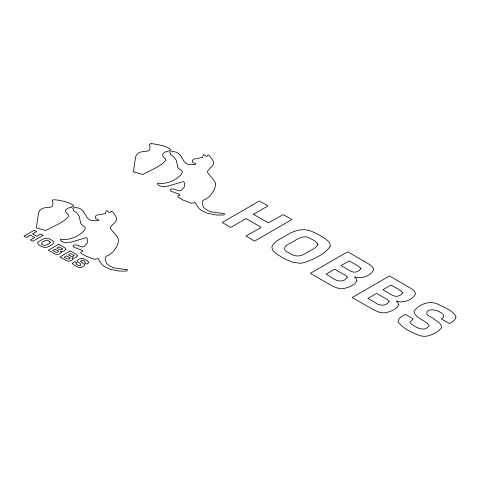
<?xml version="1.0" encoding="UTF-8"?>
<svg xmlns="http://www.w3.org/2000/svg" width="480" height="480" viewBox="0 0 480 480"><rect width="100%" height="100%" fill="white"/><g stroke="black" fill="none" stroke-linecap="round" stroke-linejoin="round"><path stroke-width="0.72" d="M182.178 189.492L184.428 186.744A47.538 27.444 0 0 0 184.194 182.256L183.738 181.704L183.012 181.704L168.558 185.952L163.05 186.738A4.194 2.424 0 0 1 161.862 186.66L159.12 185.466A17.958 10.368 0 0 1 158.148 184.86L157.404 183.546A1.488 0.858 0 0 1 157.782 183.15C165.894 184.482 174.792 180.966 180.618 175.152A29.022 16.752 0 0 0 181.746 173.46L182.364 172.11L182.244 171.27L178.83 168.666L177.696 167.256L176.418 160.59L173.724 156.642L170.694 154.8L169.914 152.592A2.712 1.566 0 0 1 170.37 151.998L172.206 151.47L176.226 152.112A12.138 7.008 0 0 1 177.936 153.132C182.844 156.06 183.102 164.472 189.588 164.49C192.558 164.94 199.692 164.688 193.26 162.798A3.15 1.818 0 0 1 192.768 162.396L192.288 160.68L193.362 159.234A1.572 0.906 0 0 1 193.896 158.988L195.912 158.814A4.032 2.328 0 0 0 196.704 158.73L199.728 157.944A23.226 13.41 0 0 1 200.358 157.83L202.752 157.422L202.884 155.904L203.886 154.404L206.28 156.438L207.108 156.228L207.732 155.154L208.992 155.184L212.868 160.338L213.714 162.648L213.222 164.88L207.504 171.054A5.724 3.306 0 0 0 207.51 172.23C209.946 176.16 213.966 179.142 215.682 183.534C215.49 189.558 211.248 195.588 206.256 198.9A15.756 9.096 0 0 1 203.952 199.962L203.232 200.322A7.68 4.434 0 0 0 202.32 201.66L202.296 203.94L203.592 207.186A14.34 8.28 0 0 0 205.386 208.986L209.34 211.212A12.216 7.05 0 0 0 211.452 211.884L212.1 212.004A80.7 46.59 0 0 0 222.642 213.33C225.282 212.772 225.09 215.802 222.234 214.968A25.374 14.652 0 0 1 215.346 214.854L207.294 213.21L201.948 210.726A24.972 14.418 0 0 1 198.93 208.314L196.104 204.366A9.63 5.562 0 0 1 195.918 203.004L194.928 202.626L191.58 203.28L182.46 199.83L177.78 196.968L178.08 195.858L179.832 195.18L179.76 194.442L172.476 191.766A8.916 5.148 0 0 1 171.336 191.316C166.914 188.394 174.618 188.364 176.316 189.984A5.802 3.348 0 0 1 177.012 190.242L180.168 190.89L181.938 189.9M39.942 210.36L40.998 209.31A6.882 3.972 0 0 1 42.486 208.482L42.78 208.368A9.81 5.664 0 0 1 45.672 207.696L50.52 207.168A4.194 2.418 0 0 0 51.708 206.706A3.624 2.088 0 0 0 52.362 206.214L52.992 204.162A20.904 12.072 0 0 0 52.842 202.62L52.41 200.592L52.716 200.052A1.446 0.834 0 0 1 53.208 199.842L54.828 199.782A34.818 20.1 0 0 1 72.39 204.534L73.74 205.824A1.794 1.038 0 0 1 73.62 206.196L72.642 206.724A19.218 11.094 0 0 1 71.472 207.114M71.472 207.114C69.186 207.702 63.468 209.226 66.072 212.466A9.246 5.334 0 0 0 66.336 212.778L68.172 214.662A5.112 2.952 0 0 1 68.472 215.34A7.272 4.2 0 0 1 68.298 216.906C62.304 223.29 53.286 226.164 45.81 230.532L36.324 227.838L38.43 213.672A24.834 14.34 0 0 1 39.042 211.866A19.488 11.25 0 0 1 39.924 210.36M151.896 143.742L150.276 143.796A1.446 0.834 0 0 0 149.784 144.012L149.478 144.552L149.886 146.418A22.83 13.182 0 0 1 150.078 147.966L149.43 150.174A3.624 2.088 0 0 1 148.776 150.66A4.158 2.4 0 0 1 147.798 151.068L142.446 151.686A9.696 5.598 0 0 0 139.842 152.316L139.554 152.442A6.834 3.948 0 0 0 138.282 153.114L136.866 154.518A20.088 11.598 0 0 0 136.128 155.826A24.834 14.34 0 0 0 135.504 157.626L133.392 171.798L142.878 174.492C150.312 170.076 159.396 167.274 165.366 160.866A7.272 4.2 0 0 0 165.54 159.294A4.986 2.88 0 0 0 165.306 158.73C159.852 155.166 163.644 151.734 168.54 151.074A19.218 11.094 0 0 0 169.71 150.684L170.688 150.15A1.794 1.038 0 0 0 170.808 149.784L169.446 148.506A34.818 20.1 0 0 0 151.902 143.736M125.574 269.358C128.214 268.83 128.022 271.836 125.166 271.008A25.374 14.652 0 0 1 118.284 270.894L110.226 269.256L104.88 266.766A24.972 14.418 0 0 1 101.862 264.36L98.976 260.22A9.528 5.502 0 0 1 98.856 259.044L97.86 258.666L94.512 259.32L85.392 255.87L80.712 253.008L81.012 251.898L82.77 251.22L82.692 250.482L75.408 247.806A8.916 5.148 0 0 1 74.268 247.362C69.846 244.434 77.55 244.404 79.248 246.03A5.802 3.348 0 0 1 79.944 246.288C83.358 248.436 85.716 245.298 87.36 242.79A47.538 27.444 0 0 0 87.132 238.296L86.67 237.744L85.944 237.75L71.49 241.998L65.982 242.778A4.194 2.424 0 0 1 64.794 242.7L61.866 241.398A17.328 10.002 0 0 1 61.08 240.9L60.336 239.592A1.488 0.858 0 0 1 60.714 239.19C68.724 240.552 77.364 237.042 83.28 231.528A28.644 16.542 0 0 0 84.678 229.5L85.296 228.156L85.176 227.316L81.762 224.706L80.634 223.296L79.35 216.63L76.656 212.682L73.626 210.84L72.846 208.632A2.712 1.566 0 0 1 73.302 208.038L75.138 207.51L79.158 208.152A12.138 7.008 0 0 1 80.868 209.178C85.764 212.124 86.04 220.5 92.52 220.53C95.496 220.986 102.624 220.734 96.192 218.838A3.15 1.818 0 0 1 95.7 218.436L95.22 216.72L96.294 215.28A1.572 0.906 0 0 1 96.828 215.028L98.844 214.854A4.032 2.328 0 0 0 99.636 214.77L105.558 213.57L105.816 211.944L106.818 210.45L109.02 212.418L109.674 212.448A1.038 0.6 0 0 0 110.142 212.178C112.314 209.052 114.78 215.112 116.028 216.822C118.608 221.508 112.428 223.914 110.436 227.094A5.724 3.306 0 0 0 110.442 228.27C112.878 232.2 116.898 235.182 118.614 239.574C118.428 245.598 114.18 251.634 109.188 254.94A15.756 9.096 0 0 1 106.884 256.008L106.164 256.362A7.68 4.434 0 0 0 105.258 257.7L105.228 259.986L106.524 263.226A14.34 8.28 0 0 0 108.318 265.026L112.272 267.252A12.216 7.05 0 0 0 114.384 267.924L115.032 268.044A80.7 46.59 0 0 0 125.574 269.37M58.59 251.274C57.294 253.686 54.216 251.472 52.734 250.494L55.116 249.12L58.59 251.274M70.17 257.958C68.874 260.37 65.796 258.156 64.314 257.178L66.696 255.804L70.17 257.958M347.214 277.056C344.718 282.51 337.122 281.778 333.054 278.268L326.064 274.23L334.674 269.256L345.588 275.346L347.214 277.056M389.07 301.218C386.574 306.672 378.972 305.94 374.91 302.43L367.914 298.392L376.53 293.418L387.438 299.508L389.07 301.218M456 316.824C455.778 320.322 452.052 322.05 449.364 323.556L441.216 318.852C450.738 314.478 429.9 305.76 426.948 312.018C425.322 315.768 432.324 316.89 434.148 319.224C436.86 321.306 440.958 322.962 441.528 326.742A8.106 4.68 0 0 1 441.162 328.236C437.628 332.418 432.156 334.878 426.906 336.132A8.718 5.034 0 0 1 424.488 336.3L423.12 336.234A11.388 6.576 0 0 1 421.08 335.958C412.794 333.204 403.872 329.106 398.298 322.26A8.508 4.908 0 0 1 398.154 320.97C398.922 317.574 402.588 315.666 405.516 314.472L413.226 318.924L410.118 321.822A3.6 2.082 0 0 0 410.352 323.094C415.362 327.222 424.224 332.76 429.18 325.71C425.742 320.142 416.934 318.99 414.084 312.648A8.586 4.956 0 0 1 414.144 311.106C418.866 304.356 428.808 300.6 436.74 303.69C443.388 307.176 452.442 309.81 456 316.824M356.946 280.458C354.828 285.45 348.414 287.544 343.434 288.618A8.496 4.908 0 0 1 341.01 288.684L337.266 288.024L332.52 286.092L310.326 273.354L347.694 251.79L369.486 264.462L372.462 266.892L373.518 268.854A8.61 4.968 0 0 1 373.5 270.09C369.948 276.42 361.194 279.18 354.414 276.882L356.346 278.778L356.946 280.458M398.796 304.62C396.684 309.612 390.27 311.712 385.284 312.786A8.496 4.908 0 0 1 382.86 312.846L379.116 312.186L374.37 310.254L352.176 297.522L389.544 275.952L411.342 288.624L414.318 291.06L415.368 293.022A8.61 4.968 0 0 1 415.35 294.252C411.798 300.582 403.05 303.342 396.264 301.044L398.196 302.94L398.796 304.62M50.508 242.22L49.032 243.588L45.012 245.478A1.266 0.732 0 0 1 44.436 245.46C37.914 243.972 43.698 240.744 46.932 240.132A1.524 0.882 0 0 1 47.49 240.222L50.508 242.22M318.006 244.332C315.762 249.18 309.336 250.524 305.196 253.554C300.282 257.082 293.832 256.632 289.164 252.918C282.516 250.602 283.524 245.976 289.494 243.678C294.534 241.164 299.214 236.88 305.082 236.784A5.502 3.174 0 0 1 307.098 237.102C310.902 238.914 315.96 240.51 318.006 244.332M62.394 248.916L61.98 249.408A5.808 3.354 0 0 1 61.56 249.654L60.024 249.858L56.874 248.106L59.232 246.852L62.394 248.916M73.974 255.606L73.56 256.092A5.808 3.354 0 0 1 73.14 256.338L71.604 256.542L68.454 254.79L70.812 253.542L73.974 255.606M360.966 268.536L359.466 270.312A21 12.126 0 0 1 357.954 271.188C354.762 273.348 351.066 271.632 348.228 269.76L341.016 265.596L348.876 261.06L349.548 261.078L358.914 266.496L360.966 268.536M402.822 292.698L401.322 294.474A21 12.126 0 0 1 399.81 295.356C396.618 297.51 392.916 295.8 390.084 293.922L382.872 289.758L390.732 285.222L391.404 285.24L400.764 290.658L402.822 292.698M72.702 263.31L72.678 263.424A2.352 1.356 0 0 0 72.72 263.784L73.98 265.056A25.116 14.502 0 0 0 75.204 265.818L79.026 267.57A3.15 1.818 0 0 0 79.59 267.648L79.968 267.666A2.412 1.392 0 0 0 80.634 267.618L82.806 266.796L84.582 265.434A2.244 1.296 0 0 0 84.684 265.026L84.576 264.618A3.312 1.914 0 0 0 84.354 264.27L80.532 261.42A0.972 0.558 0 0 1 80.562 261.048L81.948 260.292L83.544 260.682L85.38 261.948L84.594 262.842L86.85 264.138L88.5 262.89A3.048 1.758 0 0 0 88.68 262.434A2.448 1.416 0 0 0 88.608 261.966L87.06 260.586A25.182 14.538 0 0 0 86.52 260.25L82.812 258.48A3.738 2.16 0 0 0 82.116 258.348L79.38 258.894L77.106 260.694A2.376 1.374 0 0 0 77.088 261.12L77.238 261.474A3.774 2.178 0 0 0 77.478 261.78C83.532 264.51 80.526 267.63 76.056 264.012A0.996 0.576 0 0 1 75.99 263.658L76.854 262.86L74.718 261.63L73.026 262.716A3 1.734 0 0 0 72.804 263.04L72.702 263.31M65.862 249.348L64.566 250.656A10.374 5.988 0 0 1 64.134 250.902L62.814 251.406A1.95 1.122 0 0 1 62.238 251.466L61.662 251.43A2.472 1.428 0 0 1 61.116 251.328L60.576 251.226L61.272 252.102A1.86 1.074 0 0 1 61.23 252.444L60.114 253.476A11.754 6.786 0 0 1 59.628 253.758L57.54 254.478A2.352 1.356 0 0 1 56.868 254.49L54.522 253.776L48.378 250.254L58.716 244.284L64.206 247.452A13.812 7.974 0 0 1 64.752 247.788L65.832 248.892A2.394 1.38 0 0 1 65.862 249.348M77.442 256.032L76.146 257.346A10.374 5.988 0 0 1 75.714 257.586L73.242 258.12A2.472 1.428 0 0 1 72.696 258.012L72.156 257.91L72.852 258.786A1.86 1.074 0 0 1 72.81 259.134L71.694 260.16A11.754 6.786 0 0 1 71.208 260.442L69.12 261.162A2.352 1.356 0 0 1 68.448 261.18L66.102 260.46A12.756 7.362 0 0 1 65.622 260.208L59.958 256.938L70.296 250.968L75.786 254.136A14.712 8.49 0 0 1 76.188 254.382L77.412 255.582A2.394 1.38 0 0 1 77.442 256.032M330.024 246.774C323.736 255.018 311.928 260.478 302.01 263.088A12.726 7.35 0 0 1 299.904 263.226L292.626 262.248L285.498 259.242A98.586 56.916 0 0 1 282.672 257.706L276.348 253.776L273.186 250.836A15.33 8.85 0 0 1 272.496 249.69L271.944 247.458A12.492 7.212 0 0 1 272.154 246.114C275.142 240.348 282.042 238.29 287.178 234.894C293.592 230.988 301.296 228.318 308.79 230.484A18.612 10.746 0 0 1 311.526 231.306L316.68 233.67A100.41 57.972 0 0 1 319.53 235.218L325.206 238.662L328.236 241.128A17.01 9.822 0 0 1 329.19 242.322L330.198 244.77A13.026 7.518 0 0 1 330.024 246.774M37.926 242.472L37.866 242.592A3.492 2.016 0 0 0 37.77 243.21L37.914 243.702A4.266 2.466 0 0 0 38.19 244.128L39.12 244.938A21.258 12.27 0 0 0 40.278 245.658L40.728 245.922A23.934 13.818 0 0 0 42.126 246.66L42.954 247.008A5.97 3.444 0 0 0 43.482 247.182L44.502 247.392A3.732 2.154 0 0 0 46.08 247.416L46.488 247.35A4.32 2.496 0 0 0 47.31 247.14L52.056 244.632L53.736 243.12A3.684 2.13 0 0 0 53.826 242.118L53.598 241.662A4.764 2.748 0 0 0 53.226 241.224L52.218 240.468A22.074 12.744 0 0 0 51.774 240.192L50.928 239.7A24.174 13.956 0 0 0 49.518 238.956L48.714 238.62A4.788 2.766 0 0 0 46.59 238.188L46.206 238.182A3.408 1.968 0 0 0 45.612 238.218L45.39 238.248A3.594 2.076 0 0 0 44.778 238.368L42.96 239.094A24.744 14.286 0 0 0 42.426 239.37L39.048 241.35A8.64 4.986 0 0 0 38.694 241.614L37.926 242.472M32.808 233.832L36.756 236.292L40.758 234.066L43.278 235.368L32.832 241.278L30.582 239.946L34.674 237.45L30.6 235.104L26.484 237.48L24 236.178L34.236 230.25L36.594 231.51L32.808 233.832M254.034 214.002L253.584 214.404L268.32 222.912L282.786 214.866L283.596 214.782L291.882 219.57L255.102 240.804L254.13 240.912L246 236.1L260.856 227.52L260.784 227.094L246.066 218.598L231.186 227.19L230.496 227.268L222.21 222.48L259.2 201.06L267.726 205.626L267.792 206.058L254.034 214.002"/></g></svg>
